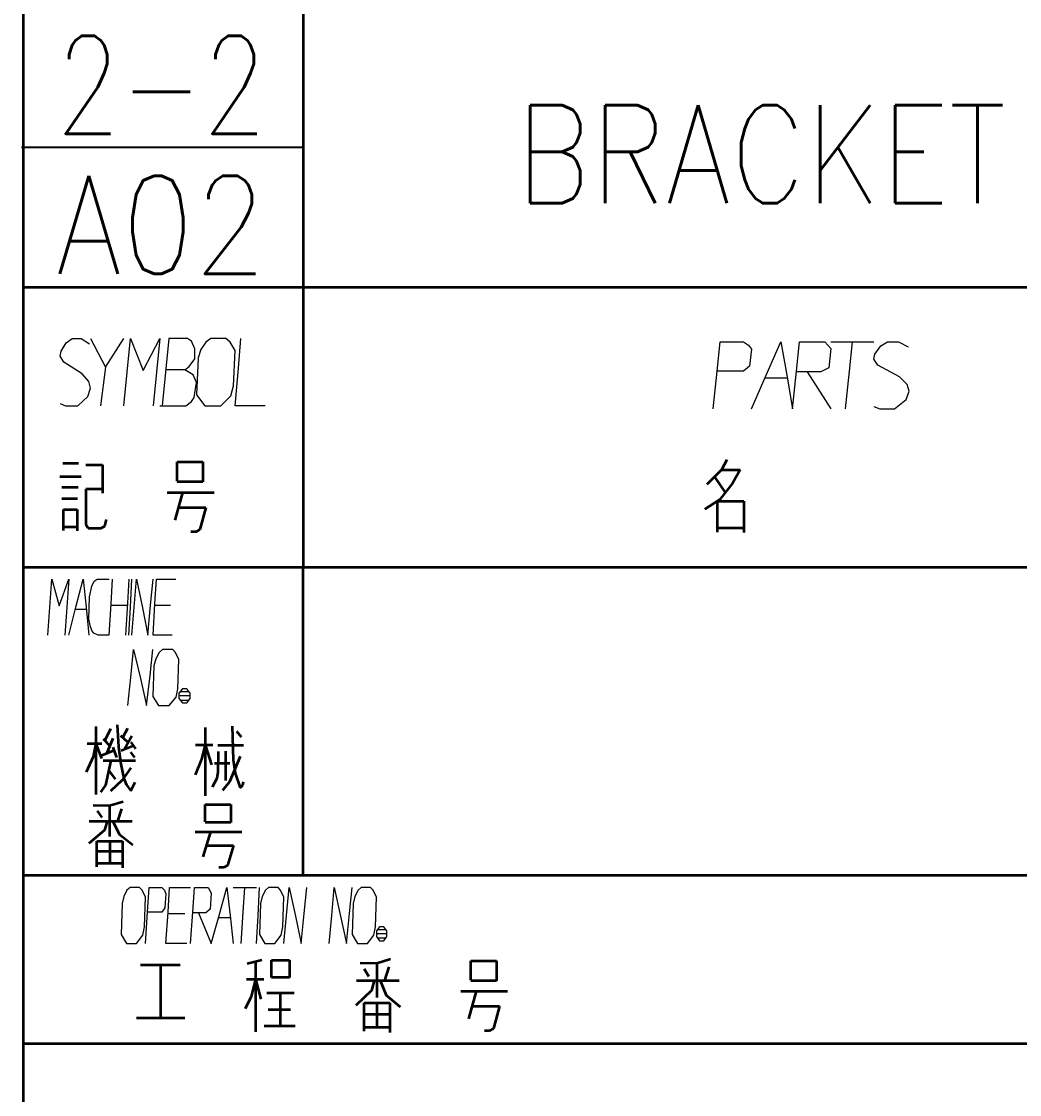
# Model space of a CAD drawing. Header units: millimetres. Extents: x 1333 to 104182, y -62926 to -5704.
# Drawn here: x 49420.6 to 49491.8, y -62625.2 to -62548.6 of the extents above; entities that cross this region are included whole.
import ezdxf
from ezdxf.enums import TextEntityAlignment as Align

# ---------------------------------------------------------------- set-up
doc = ezdxf.new("R2010")
doc.units = ezdxf.units.MM
doc.header["$LTSCALE"] = 0.5
doc.layers.add('08', color=1, linetype='Continuous')
doc.layers.add('SHM_LABEL', color=40, linetype='Continuous')
doc.styles.get("Standard").update_dxf_attribs({"font": 'simplex.shx'})

# ---------------------------------------------------------------- blocks, each defined once
blk = doc.blocks.new('D')
at = {"color": 7, "lineweight": 35, "ltscale": 0.25}
for p, q in [((54076.08, -14049.043), (54076.08, -14069.043)), ((54096.08, -14049.043), (54096.08, -14069.043))]:
    blk.add_line(p, q, dxfattribs=at)
at = {"color": 7, "lineweight": 35}
blk.add_line((54356.08, -14069.043), (54076.08, -14069.043), dxfattribs=at)
blk = doc.blocks.new('arwear')
at = {"layer": '08', "color": 3, "xscale": 0.5, "yscale": 0.5, "zscale": 0.5}
blk.add_blockref('D', (26347.04, -5592.506), dxfattribs=at)

msp = doc.modelspace()

# ---------------------------------------------------------------- linework, layer by layer
at = {"color": 7, "lineweight": 35}
for p, q in [((49700.743, -62567.561), (49420.743, -62567.561)), ((49700.743, -62567.561), (49420.743, -62567.561)), ((49700.743, -62567.561), (49420.743, -62567.561)), ((49700.743, -62587.561), (49420.743, -62587.561)), ((49420.743, -62587.561), (49420.743, -62837.848)), ((49700.743, -62587.561), (49420.743, -62587.561)), ((49700.743, -62587.561), (49420.743, -62587.561)), ((49700.743, -62587.561), (49420.743, -62587.561)), ((49670.743, -62609.561), (49420.743, -62609.561)), ((49420.743, -62621.561), (49500.743, -62621.561))]:
    msp.add_line(p, q, dxfattribs=at)
at = {"color": 7, "lineweight": 35, "ltscale": 0.25}
for p, q in [((49420.743, -62567.561), (49420.743, -62587.561)), ((49420.743, -62567.561), (49420.743, -62587.561)), ((49440.743, -62567.561), (49440.743, -62587.561)), ((49440.743, -62567.561), (49440.743, -62587.561))]:
    msp.add_line(p, q, dxfattribs=at)
at = {"color": 7, "lineweight": 35, "ltscale": 0.014026}
msp.add_line((49423.579, -62580.105), (49424.701, -62580.105), dxfattribs=at)
msp.add_line((49423.579, -62580.105), (49424.701, -62580.105), dxfattribs=at)
at = {"color": 7, "lineweight": 35, "ltscale": 0.015002}
msp.add_line((49425.216, -62580.222), (49426.417, -62580.222), dxfattribs=at)
msp.add_line((49425.216, -62580.222), (49426.417, -62580.222), dxfattribs=at)
at = {"color": 7, "lineweight": 35, "ltscale": 0.025366}
msp.add_line((49426.417, -62580.222), (49426.417, -62582.251), dxfattribs=at)
msp.add_line((49426.417, -62580.222), (49426.417, -62582.251), dxfattribs=at)
at = {"color": 7, "lineweight": 35, "ltscale": 0.022888}
for p, q in [((49431.753, -62580.025), (49433.584, -62580.025)), ((49431.753, -62580.025), (49433.584, -62580.025)), ((49433.584, -62581.451), (49431.753, -62581.451)), ((49433.584, -62581.451), (49431.753, -62581.451)), ((49426.02, -62607.102), (49427.851, -62607.102)), ((49426.02, -62607.826), (49427.851, -62607.826)), ((49426.02, -62608.665), (49427.851, -62608.665))]:
    msp.add_line(p, q, dxfattribs=at)
at = {"color": 7, "lineweight": 35, "ltscale": 0.017297}
for p, q in [((49431.753, -62581.409), (49431.753, -62580.025)), ((49431.753, -62581.409), (49431.753, -62580.025)), ((49452.702, -62617.028), (49452.702, -62615.644))]:
    msp.add_line(p, q, dxfattribs=at)
at = {"color": 7, "lineweight": 35, "ltscale": 0.017825}
for p, q in [((49433.584, -62580.025), (49433.584, -62581.451)), ((49433.584, -62580.025), (49433.584, -62581.451)), ((49454.534, -62615.644), (49454.534, -62617.07))]:
    msp.add_line(p, q, dxfattribs=at)
at = {"color": 7, "lineweight": 35, "ltscale": 0.010047}
msp.add_line((49470.956, -62579.885), (49470.575, -62580.593), dxfattribs=at)
msp.add_line((49470.956, -62579.885), (49470.575, -62580.593), dxfattribs=at)
at = {"color": 7, "lineweight": 35, "ltscale": 0.018872}
msp.add_line((49423.372, -62581.062), (49424.881, -62581.062), dxfattribs=at)
msp.add_line((49423.372, -62581.062), (49424.881, -62581.062), dxfattribs=at)
at = {"color": 7, "lineweight": 35, "ltscale": 0.018417}
msp.add_line((49470.575, -62580.593), (49469.544, -62581.645), dxfattribs=at)
msp.add_line((49470.575, -62580.593), (49469.544, -62581.645), dxfattribs=at)
at = {"color": 7, "lineweight": 35, "ltscale": 0.016928}
msp.add_line((49470.86, -62582.2), (49470.095, -62581.082), dxfattribs=at)
msp.add_line((49470.86, -62582.2), (49470.095, -62581.082), dxfattribs=at)
at = {"color": 7, "lineweight": 35, "ltscale": 0.016846}
msp.add_line((49470.575, -62580.593), (49471.922, -62580.593), dxfattribs=at)
msp.add_line((49470.575, -62580.593), (49471.922, -62580.593), dxfattribs=at)
at = {"color": 7, "lineweight": 35, "ltscale": 0.013334}
msp.add_line((49471.922, -62580.593), (49471.402, -62581.524), dxfattribs=at)
msp.add_line((49471.922, -62580.593), (49471.402, -62581.524), dxfattribs=at)
at = {"color": 7, "lineweight": 35, "ltscale": 0.014832}
for p, q in [((49423.502, -62581.838), (49424.688, -62581.838)), ((49423.502, -62581.838), (49424.688, -62581.838)), ((49425.746, -62601.091), (49425.244, -62602.166))]:
    msp.add_line(p, q, dxfattribs=at)
at = {"color": 7, "lineweight": 35, "ltscale": 0.031506}
msp.add_line((49425.229, -62581.967), (49425.229, -62584.487), dxfattribs=at)
msp.add_line((49425.229, -62581.967), (49425.229, -62584.487), dxfattribs=at)
at = {"color": 7, "lineweight": 35, "ltscale": 0.014844}
msp.add_line((49426.417, -62581.967), (49425.229, -62581.967), dxfattribs=at)
msp.add_line((49426.417, -62581.967), (49425.229, -62581.967), dxfattribs=at)
at = {"color": 7, "lineweight": 35, "ltscale": 0.018948}
msp.add_line((49471.402, -62581.524), (49470.454, -62582.706), dxfattribs=at)
msp.add_line((49471.402, -62581.524), (49470.454, -62582.706), dxfattribs=at)
at = {"color": 7, "lineweight": 35, "ltscale": 0.014185}
msp.add_line((49423.502, -62582.639), (49424.636, -62582.639), dxfattribs=at)
msp.add_line((49423.502, -62582.639), (49424.636, -62582.639), dxfattribs=at)
at = {"color": 7, "lineweight": 35, "ltscale": 0.041736}
for p, q in [((49431.034, -62582.2), (49434.373, -62582.2)), ((49431.034, -62582.2), (49434.373, -62582.2)), ((49433.024, -62606.442), (49436.363, -62606.442))]:
    msp.add_line(p, q, dxfattribs=at)
at = {"color": 7, "lineweight": 35, "ltscale": 0.025634}
for p, q in [((49432.119, -62582.2), (49431.587, -62584.18)), ((49432.119, -62582.2), (49431.587, -62584.18)), ((49453.068, -62617.819), (49452.538, -62619.8))]:
    msp.add_line(p, q, dxfattribs=at)
at = {"color": 7, "lineweight": 35, "ltscale": 0.015788}
msp.add_line((49470.454, -62582.706), (49469.395, -62583.395), dxfattribs=at)
msp.add_line((49470.454, -62582.706), (49469.395, -62583.395), dxfattribs=at)
at = {"color": 7, "lineweight": 35, "ltscale": 0.027603}
msp.add_line((49470.296, -62585.044), (49470.296, -62582.835), dxfattribs=at)
msp.add_line((49470.296, -62585.044), (49470.296, -62582.835), dxfattribs=at)
at = {"color": 7, "lineweight": 35, "ltscale": 0.023572}
for p, q in [((49470.296, -62582.835), (49472.182, -62582.835)), ((49470.296, -62582.835), (49472.182, -62582.835)), ((49470.296, -62584.736), (49472.182, -62584.736)), ((49470.296, -62584.736), (49472.182, -62584.736))]:
    msp.add_line(p, q, dxfattribs=at)
at = {"color": 7, "lineweight": 35, "ltscale": 0.027719}
msp.add_line((49472.182, -62582.835), (49472.182, -62585.053), dxfattribs=at)
msp.add_line((49472.182, -62582.835), (49472.182, -62585.053), dxfattribs=at)
at = {"color": 7, "lineweight": 35, "ltscale": 0.018579}
msp.add_line((49423.643, -62584.914), (49423.643, -62583.428), dxfattribs=at)
msp.add_line((49423.643, -62584.914), (49423.643, -62583.428), dxfattribs=at)
at = {"color": 7, "lineweight": 35, "ltscale": 0.012085}
for p, q in [((49423.643, -62583.428), (49424.61, -62583.428)), ((49423.643, -62583.428), (49424.61, -62583.428)), ((49423.643, -62584.656), (49424.61, -62584.656)), ((49423.643, -62584.656), (49424.61, -62584.656))]:
    msp.add_line(p, q, dxfattribs=at)
at = {"color": 7, "lineweight": 35, "ltscale": 0.019064}
msp.add_line((49424.61, -62583.428), (49424.61, -62584.953), dxfattribs=at)
msp.add_line((49424.61, -62583.428), (49424.61, -62584.953), dxfattribs=at)
at = {"color": 7, "lineweight": 35, "ltscale": 0.024365}
msp.add_line((49431.832, -62583.271), (49433.781, -62583.271), dxfattribs=at)
msp.add_line((49431.832, -62583.271), (49433.781, -62583.271), dxfattribs=at)
at = {"color": 7, "lineweight": 35, "ltscale": 0.020594}
for p, q in [((49433.781, -62583.271), (49433.354, -62584.862)), ((49433.781, -62583.271), (49433.354, -62584.862)), ((49454.731, -62618.891), (49454.304, -62620.482))]:
    msp.add_line(p, q, dxfattribs=at)
at = {"color": 7, "lineweight": 35, "ltscale": 0.006183}
msp.add_line((49426.584, -62584.603), (49426.711, -62584.125), dxfattribs=at)
msp.add_line((49426.584, -62584.603), (49426.711, -62584.125), dxfattribs=at)
at = {"color": 7, "lineweight": 35, "ltscale": 0.004025}
msp.add_line((49425.229, -62584.487), (49425.39, -62584.766), dxfattribs=at)
msp.add_line((49425.229, -62584.487), (49425.39, -62584.766), dxfattribs=at)
at = {"color": 7, "lineweight": 35, "ltscale": 0.011377}
msp.add_line((49425.39, -62584.766), (49426.3, -62584.766), dxfattribs=at)
msp.add_line((49425.39, -62584.766), (49426.3, -62584.766), dxfattribs=at)
at = {"color": 7, "lineweight": 35, "ltscale": 0.004087}
msp.add_line((49426.3, -62584.766), (49426.584, -62584.603), dxfattribs=at)
msp.add_line((49426.3, -62584.766), (49426.584, -62584.603), dxfattribs=at)
at = {"color": 7, "lineweight": 35, "ltscale": 0.004529}
for p, q in [((49433.086, -62585.017), (49432.724, -62585.017)), ((49433.086, -62585.017), (49432.724, -62585.017)), ((49435.078, -62608.978), (49434.715, -62608.978)), ((49454.037, -62620.636), (49453.674, -62620.636))]:
    msp.add_line(p, q, dxfattribs=at)
at = {"color": 7, "lineweight": 35, "ltscale": 0.003862}
for p, q in [((49433.354, -62584.862), (49433.086, -62585.017)), ((49433.354, -62584.862), (49433.086, -62585.017)), ((49454.304, -62620.482), (49454.037, -62620.636))]:
    msp.add_line(p, q, dxfattribs=at)
at = {"color": 7, "lineweight": 35, "ltscale": 0.275}
msp.add_line((49440.743, -62609.561), (49440.743, -62587.561), dxfattribs=at)
at = {"color": 7, "lineweight": 35, "ltscale": 0.060724}
msp.add_line((49425.947, -62598.914), (49425.947, -62603.772), dxfattribs=at)
at = {"color": 7, "lineweight": 35, "ltscale": 0.019506}
msp.add_line((49427.458, -62598.802), (49427.548, -62600.36), dxfattribs=at)
at = {"color": 7, "lineweight": 35, "ltscale": 0.029794}
msp.add_line((49435.664, -62598.904), (49435.746, -62601.286), dxfattribs=at)
at = {"color": 7, "lineweight": 35, "ltscale": 0.011365}
msp.add_line((49426.973, -62599.091), (49426.589, -62599.915), dxfattribs=at)
at = {"color": 7, "lineweight": 35, "ltscale": 0.008235}
msp.add_line((49427.695, -62599.569), (49428.188, -62600.006), dxfattribs=at)
at = {"color": 7, "lineweight": 35, "ltscale": 0.008806}
msp.add_line((49428.207, -62599.058), (49427.869, -62599.676), dxfattribs=at)
at = {"color": 7, "lineweight": 35, "ltscale": 0.013193}
msp.add_line((49428.499, -62599.61), (49427.987, -62600.533), dxfattribs=at)
at = {"color": 7, "lineweight": 35, "ltscale": 0.060892}
msp.add_line((49433.735, -62598.995), (49433.735, -62603.866), dxfattribs=at)
at = {"color": 7, "lineweight": 35, "ltscale": 0.006582}
msp.add_line((49435.965, -62599.242), (49436.303, -62599.646), dxfattribs=at)
at = {"color": 7, "lineweight": 35, "ltscale": 0.013098}
msp.add_line((49425.33, -62600.132), (49426.378, -62600.132), dxfattribs=at)
at = {"color": 7, "lineweight": 35, "ltscale": 0.012242}
msp.add_line((49425.947, -62600.132), (49425.746, -62601.091), dxfattribs=at)
at = {"color": 7, "lineweight": 35, "ltscale": 0.014135}
msp.add_line((49425.947, -62600.132), (49426.335, -62601.194), dxfattribs=at)
at = {"color": 7, "lineweight": 35, "ltscale": 0.008654}
msp.add_line((49426.461, -62599.791), (49426.946, -62600.286), dxfattribs=at)
at = {"color": 7, "lineweight": 35, "ltscale": 0.014615}
msp.add_line((49427.156, -62599.783), (49426.708, -62600.863), dxfattribs=at)
at = {"color": 7, "lineweight": 35, "ltscale": 0.009807}
msp.add_line((49427.147, -62600.393), (49427.403, -62601.135), dxfattribs=at)
at = {"color": 7, "lineweight": 35, "ltscale": 0.015709}
msp.add_line((49427.548, -62600.36), (49427.722, -62601.605), dxfattribs=at)
at = {"color": 7, "lineweight": 35, "ltscale": 0.011429}
msp.add_line((49427.741, -62600.624), (49428.59, -62600.286), dxfattribs=at)
at = {"color": 7, "lineweight": 35, "ltscale": 0.007169}
msp.add_line((49428.435, -62600.039), (49428.764, -62600.508), dxfattribs=at)
at = {"color": 7, "lineweight": 35, "ltscale": 0.01554}
msp.add_line((49433.041, -62600.215), (49434.284, -62600.215), dxfattribs=at)
at = {"color": 7, "lineweight": 35, "ltscale": 0.013495}
msp.add_line((49433.735, -62600.215), (49433.47, -62601.261), dxfattribs=at)
at = {"color": 7, "lineweight": 35, "ltscale": 0.018979}
msp.add_line((49433.735, -62600.215), (49434.183, -62601.665), dxfattribs=at)
at = {"color": 7, "lineweight": 35, "ltscale": 0.022961}
msp.add_line((49434.64, -62600.248), (49436.477, -62600.248), dxfattribs=at)
at = {"color": 7, "lineweight": 35, "ltscale": 0.011112}
msp.add_line((49426.379, -62600.962), (49427.202, -62600.624), dxfattribs=at)
at = {"color": 7, "lineweight": 35, "ltscale": 0.005982}
msp.add_line((49428.408, -62600.756), (49428.7, -62601.135), dxfattribs=at)
at = {"color": 7, "lineweight": 35, "ltscale": 0.018443}
msp.add_line((49434.668, -62600.693), (49434.649, -62602.168), dxfattribs=at)
at = {"color": 7, "lineweight": 35, "ltscale": 0.026068}
msp.add_line((49435.198, -62600.684), (49435.198, -62602.77), dxfattribs=at)
at = {"color": 7, "lineweight": 35, "ltscale": 0.024334}
msp.add_line((49436.23, -62601.064), (49435.481, -62602.86), dxfattribs=at)
at = {"color": 7, "lineweight": 35, "ltscale": 0.028906}
msp.add_line((49426.452, -62601.349), (49428.764, -62601.349), dxfattribs=at)
at = {"color": 7, "lineweight": 35, "ltscale": 0.022542}
msp.add_line((49427.001, -62601.349), (49426.626, -62603.113), dxfattribs=at)
at = {"color": 7, "lineweight": 35, "ltscale": 0.013168}
msp.add_line((49427.722, -62601.605), (49427.942, -62602.635), dxfattribs=at)
at = {"color": 7, "lineweight": 35, "ltscale": 0.013505}
msp.add_line((49428.435, -62601.86), (49427.823, -62602.75), dxfattribs=at)
at = {"color": 7, "lineweight": 35, "ltscale": 0.014807}
msp.add_line((49433.47, -62601.261), (49433.022, -62602.358), dxfattribs=at)
at = {"color": 7, "lineweight": 35, "ltscale": 0.013708}
msp.add_line((49434.402, -62601.534), (49435.499, -62601.534), dxfattribs=at)
at = {"color": 7, "lineweight": 35, "ltscale": 0.012072}
msp.add_line((49435.746, -62601.286), (49435.882, -62602.242), dxfattribs=at)
at = {"color": 7, "lineweight": 35, "ltscale": 0.009936}
msp.add_line((49426.854, -62602.04), (49427.32, -62602.684), dxfattribs=at)
at = {"color": 7, "lineweight": 35, "ltscale": 0.014353}
msp.add_line((49427.823, -62602.75), (49426.991, -62603.542), dxfattribs=at)
at = {"color": 7, "lineweight": 35, "ltscale": 0.006149}
msp.add_line((49427.942, -62602.635), (49428.133, -62603.088), dxfattribs=at)
at = {"color": 7, "lineweight": 35, "ltscale": 0.008715}
msp.add_line((49434.576, -62602.63), (49434.238, -62603.24), dxfattribs=at)
at = {"color": 7, "lineweight": 35, "ltscale": 0.005843}
msp.add_line((49434.649, -62602.168), (49434.576, -62602.63), dxfattribs=at)
at = {"color": 7, "lineweight": 35, "ltscale": 0.013786}
msp.add_line((49435.882, -62602.242), (49436.23, -62603.289), dxfattribs=at)
at = {"color": 7, "lineweight": 35, "ltscale": 0.007633}
msp.add_line((49426.626, -62603.113), (49426.279, -62603.616), dxfattribs=at)
at = {"color": 7, "lineweight": 35, "ltscale": 0.00645}
msp.add_line((49428.133, -62603.088), (49428.444, -62603.5), dxfattribs=at)
at = {"color": 7, "lineweight": 35, "ltscale": 0.008462}
msp.add_line((49428.444, -62603.5), (49428.754, -62602.899), dxfattribs=at)
at = {"color": 7, "lineweight": 35, "ltscale": 0.010031}
msp.add_line((49435.481, -62602.86), (49434.969, -62603.479), dxfattribs=at)
at = {"color": 7, "lineweight": 35, "ltscale": 0.003454}
msp.add_line((49436.23, -62603.289), (49436.431, -62603.099), dxfattribs=at)
at = {"color": 7, "lineweight": 35, "ltscale": 0.003042}
msp.add_line((49436.431, -62603.099), (49436.477, -62602.86), dxfattribs=at)
at = {"color": 7, "lineweight": 35, "ltscale": 0.014798}
msp.add_line((49426.921, -62604.586), (49425.738, -62604.56), dxfattribs=at)
at = {"color": 7, "lineweight": 35, "ltscale": 0.007403}
msp.add_line((49426.034, -62604.929), (49426.358, -62605.424), dxfattribs=at)
at = {"color": 7, "lineweight": 35, "ltscale": 0.012683}
msp.add_line((49427.893, -62604.294), (49426.921, -62604.586), dxfattribs=at)
at = {"color": 7, "lineweight": 35, "ltscale": 0.027322}
msp.add_line((49426.921, -62604.586), (49426.921, -62606.772), dxfattribs=at)
at = {"color": 7, "lineweight": 35, "ltscale": 0.011416}
msp.add_line((49427.781, -62604.802), (49427.485, -62605.666), dxfattribs=at)
at = {"color": 7, "lineweight": 35, "ltscale": 0.015567}
msp.add_line((49433.743, -62605.731), (49433.743, -62604.485), dxfattribs=at)
at = {"color": 7, "lineweight": 35, "ltscale": 0.0229}
for p, q in [((49433.743, -62604.485), (49435.575, -62604.485)), ((49435.575, -62605.769), (49433.743, -62605.769)), ((49452.702, -62615.644), (49454.534, -62615.644)), ((49454.534, -62617.07), (49452.702, -62617.07)), ((49445.079, -62618.641), (49446.911, -62618.641)), ((49445.079, -62619.446), (49446.911, -62619.446)), ((49445.079, -62620.378), (49446.911, -62620.378))]:
    msp.add_line(p, q, dxfattribs=at)
at = {"color": 7, "lineweight": 35, "ltscale": 0.016043}
msp.add_line((49435.575, -62604.485), (49435.575, -62605.769), dxfattribs=at)
at = {"color": 7, "lineweight": 35, "ltscale": 0.03822}
msp.add_line((49425.47, -62605.666), (49428.528, -62605.666), dxfattribs=at)
at = {"color": 7, "lineweight": 35, "ltscale": 0.008421}
msp.add_line((49426.739, -62605.666), (49426.555, -62606.314), dxfattribs=at)
at = {"color": 7, "lineweight": 35, "ltscale": 0.012965}
msp.add_line((49427.161, -62605.666), (49427.598, -62606.606), dxfattribs=at)
at = {"color": 7, "lineweight": 35, "ltscale": 0.018423}
msp.add_line((49426.555, -62606.314), (49425.442, -62607.28), dxfattribs=at)
at = {"color": 7, "lineweight": 35, "ltscale": 0.023249}
msp.add_line((49434.109, -62606.442), (49433.579, -62608.225), dxfattribs=at)
at = {"color": 7, "lineweight": 35, "ltscale": 0.022873}
msp.add_line((49426.02, -62608.932), (49426.02, -62607.102), dxfattribs=at)
at = {"color": 7, "lineweight": 35, "ltscale": 0.019537}
msp.add_line((49426.936, -62607.102), (49426.936, -62608.665), dxfattribs=at)
at = {"color": 7, "lineweight": 35, "ltscale": 0.015574}
msp.add_line((49427.598, -62606.606), (49428.584, -62607.369), dxfattribs=at)
at = {"color": 7, "lineweight": 35, "ltscale": 0.023828}
msp.add_line((49427.851, -62607.102), (49427.851, -62609.008), dxfattribs=at)
at = {"color": 7, "lineweight": 35, "ltscale": 0.024377}
for p, q in [((49433.822, -62607.407), (49435.772, -62607.407)), ((49438.128, -62617.925), (49440.079, -62617.925)), ((49452.781, -62618.891), (49454.731, -62618.891))]:
    msp.add_line(p, q, dxfattribs=at)
at = {"color": 7, "lineweight": 35, "ltscale": 0.01868}
msp.add_line((49435.772, -62607.407), (49435.345, -62608.839), dxfattribs=at)
at = {"color": 7, "lineweight": 35, "ltscale": 0.00377}
msp.add_line((49435.345, -62608.839), (49435.078, -62608.978), dxfattribs=at)
at = {"color": 7, "lineweight": 35, "ltscale": 0.013541}
msp.add_line((49437.79, -62615.593), (49436.742, -62615.868), dxfattribs=at)
at = {"color": 7, "lineweight": 35, "ltscale": 0.062445}
msp.add_line((49437.322, -62615.715), (49437.322, -62620.711), dxfattribs=at)
at = {"color": 7, "lineweight": 35, "ltscale": 0.015881}
for p, q in [((49438.478, -62615.611), (49439.749, -62615.611)), ((49439.749, -62616.843), (49438.478, -62616.843))]:
    msp.add_line(p, q, dxfattribs=at)
at = {"color": 7, "lineweight": 35, "ltscale": 0.015408}
for p, q in [((49438.478, -62616.843), (49438.478, -62615.611)), ((49439.749, -62615.611), (49439.749, -62616.843))]:
    msp.add_line(p, q, dxfattribs=at)
at = {"color": 7, "lineweight": 35, "ltscale": 0.012807}
msp.add_line((49446.953, -62615.521), (49445.981, -62615.846), dxfattribs=at)
at = {"color": 7, "lineweight": 35, "ltscale": 0.035352}
msp.add_line((49429.128, -62615.946), (49431.957, -62615.946), dxfattribs=at)
at = {"color": 7, "lineweight": 35, "ltscale": 0.047241}
msp.add_line((49430.551, -62615.946), (49430.551, -62619.725), dxfattribs=at)
at = {"color": 7, "lineweight": 35, "ltscale": 0.014799}
msp.add_line((49445.981, -62615.846), (49444.797, -62615.817), dxfattribs=at)
at = {"color": 7, "lineweight": 35, "ltscale": 0.007986}
msp.add_line((49445.093, -62616.227), (49445.418, -62616.777), dxfattribs=at)
at = {"color": 7, "lineweight": 35, "ltscale": 0.030356}
msp.add_line((49445.981, -62615.846), (49445.981, -62618.274), dxfattribs=at)
at = {"color": 7, "lineweight": 35, "ltscale": 0.012557}
msp.add_line((49446.84, -62616.086), (49446.544, -62617.046), dxfattribs=at)
at = {"color": 7, "lineweight": 35, "ltscale": 0.015503}
msp.add_line((49436.678, -62616.964), (49437.919, -62616.964), dxfattribs=at)
at = {"color": 7, "lineweight": 35, "ltscale": 0.015863}
msp.add_line((49437.322, -62616.964), (49437.019, -62618.196), dxfattribs=at)
at = {"color": 7, "lineweight": 35, "ltscale": 0.01831}
msp.add_line((49437.322, -62616.964), (49437.709, -62618.376), dxfattribs=at)
at = {"color": 7, "lineweight": 35, "ltscale": 0.038208}
msp.add_line((49444.53, -62617.046), (49447.586, -62617.046), dxfattribs=at)
at = {"color": 7, "lineweight": 35, "ltscale": 0.009288}
msp.add_line((49445.797, -62617.046), (49445.615, -62617.766), dxfattribs=at)
at = {"color": 7, "lineweight": 35, "ltscale": 0.014155}
msp.add_line((49446.22, -62617.046), (49446.657, -62618.09), dxfattribs=at)
at = {"color": 7, "lineweight": 35, "ltscale": 0.029434}
msp.add_line((49439.088, -62617.925), (49439.088, -62620.28), dxfattribs=at)
at = {"color": 7, "lineweight": 35, "ltscale": 0.019327}
msp.add_line((49445.615, -62617.766), (49444.502, -62618.839), dxfattribs=at)
at = {"color": 7, "lineweight": 35, "ltscale": 0.041748}
msp.add_line((49451.983, -62617.819), (49455.323, -62617.819), dxfattribs=at)
at = {"color": 7, "lineweight": 35, "ltscale": 0.012209}
msp.add_line((49437.019, -62618.196), (49436.599, -62619.078), dxfattribs=at)
at = {"color": 7, "lineweight": 35, "ltscale": 0.025415}
msp.add_line((49445.079, -62620.674), (49445.079, -62618.641), dxfattribs=at)
at = {"color": 7, "lineweight": 35, "ltscale": 0.021707}
msp.add_line((49445.995, -62618.641), (49445.995, -62620.378), dxfattribs=at)
at = {"color": 7, "lineweight": 35, "ltscale": 0.016253}
msp.add_line((49446.657, -62618.09), (49447.643, -62618.938), dxfattribs=at)
at = {"color": 7, "lineweight": 35, "ltscale": 0.026474}
msp.add_line((49446.911, -62618.641), (49446.911, -62620.759), dxfattribs=at)
at = {"color": 7, "lineweight": 35, "ltscale": 0.019995}
msp.add_line((49438.239, -62619.118), (49439.838, -62619.118), dxfattribs=at)
at = {"color": 7, "lineweight": 35, "ltscale": 0.043286}
msp.add_line((49428.836, -62619.725), (49432.299, -62619.725), dxfattribs=at)
at = {"color": 7, "lineweight": 35, "ltscale": 0.027747}
msp.add_line((49437.938, -62620.28), (49440.158, -62620.28), dxfattribs=at)
at = {"color": 7, "lineweight": 13}
for points in [[(49423.405, -62575.843), (49423.763, -62576.023), (49424.658, -62576.023), (49425.374, -62575.363), (49425.553, -62574.763), (49425.433, -62574.283), (49424.956, -62573.743), (49423.644, -62572.903), (49423.405, -62572.483), (49423.465, -62572.123), (49423.823, -62571.523), (49424.24, -62571.223), (49424.896, -62571.223), (49425.493, -62571.583)], [(49423.405, -62575.843), (49423.763, -62576.023), (49424.658, -62576.023), (49425.374, -62575.363), (49425.553, -62574.763), (49425.433, -62574.283), (49424.956, -62573.743), (49423.644, -62572.903), (49423.405, -62572.483), (49423.465, -62572.123), (49423.823, -62571.523), (49424.24, -62571.223), (49424.896, -62571.223), (49425.493, -62571.583)], [(49425.553, -62571.223), (49426.626, -62573.263), (49426.268, -62576.023)], [(49425.553, -62571.223), (49426.626, -62573.263), (49426.268, -62576.023)], [(49426.626, -62573.263), (49427.938, -62571.223)], [(49426.626, -62573.263), (49427.938, -62571.223)], [(49427.938, -62576.023), (49428.177, -62573.623), (49428.415, -62571.223), (49429.31, -62573.503), (49430.503, -62571.223), (49430.264, -62573.623), (49430.025, -62576.023)], [(49427.938, -62576.023), (49428.177, -62573.623), (49428.415, -62571.223), (49429.31, -62573.503), (49430.503, -62571.223), (49430.264, -62573.623), (49430.025, -62576.023)], [(49430.503, -62576.023), (49432.352, -62576.023), (49432.769, -62575.723), (49432.948, -62575.423), (49433.127, -62574.343), (49432.888, -62573.803), (49432.292, -62573.443), (49432.59, -62573.203), (49433.008, -62572.663), (49433.008, -62571.943), (49432.769, -62571.403), (49432.471, -62571.223), (49431.159, -62571.223), (49430.92, -62573.623), (49430.682, -62576.023)], [(49430.503, -62576.023), (49432.352, -62576.023), (49432.769, -62575.723), (49432.948, -62575.423), (49433.127, -62574.343), (49432.888, -62573.803), (49432.292, -62573.443), (49432.59, -62573.203), (49433.008, -62572.663), (49433.008, -62571.943), (49432.769, -62571.403), (49432.471, -62571.223), (49431.159, -62571.223), (49430.92, -62573.623), (49430.682, -62576.023)], [(49438.017, -62576.023), (49435.87, -62576.023), (49436.109, -62573.323), (49436.288, -62571.223)], [(49438.017, -62576.023), (49435.87, -62576.023), (49436.109, -62573.323), (49436.288, -62571.223)], [(49469.985, -62576.24), (49470.265, -62573.54), (49470.475, -62571.44), (49472.154, -62571.44), (49472.504, -62571.68), (49472.714, -62571.98), (49472.574, -62573.18), (49472.154, -62573.54), (49470.265, -62573.54)], [(49469.985, -62576.24), (49470.265, -62573.54), (49470.475, -62571.44), (49472.154, -62571.44), (49472.504, -62571.68), (49472.714, -62571.98), (49472.574, -62573.18), (49472.154, -62573.54), (49470.265, -62573.54)], [(49472.714, -62576.24), (49473.763, -62573.84), (49474.813, -62571.44), (49475.232, -62573.84), (49475.652, -62576.24)], [(49472.714, -62576.24), (49473.763, -62573.84), (49474.813, -62571.44), (49475.232, -62573.84), (49475.652, -62576.24)], [(49475.652, -62576.24), (49475.932, -62573.54), (49476.142, -62571.44), (49477.961, -62571.44), (49478.381, -62571.92), (49478.241, -62573.3), (49477.681, -62573.6), (49475.932, -62573.6)], [(49475.652, -62576.24), (49475.932, -62573.54), (49476.142, -62571.44), (49477.961, -62571.44), (49478.381, -62571.92), (49478.241, -62573.3), (49477.681, -62573.6), (49475.932, -62573.6)], [(49478.381, -62571.44), (49481.459, -62571.44)], [(49478.381, -62571.44), (49481.459, -62571.44)], [(49479.43, -62576.24), (49479.71, -62573.54), (49479.92, -62571.44)], [(49479.43, -62576.24), (49479.71, -62573.54), (49479.92, -62571.44)], [(49481.459, -62576.06), (49481.879, -62576.24), (49482.928, -62576.24), (49483.768, -62575.58), (49483.977, -62574.98), (49483.837, -62574.5), (49483.278, -62573.96), (49481.739, -62573.12), (49481.459, -62572.7), (49481.529, -62572.34), (49481.949, -62571.74), (49482.438, -62571.44), (49483.208, -62571.44), (49483.907, -62571.8)], [(49481.459, -62576.06), (49481.879, -62576.24), (49482.928, -62576.24), (49483.768, -62575.58), (49483.977, -62574.98), (49483.837, -62574.5), (49483.278, -62573.96), (49481.739, -62573.12), (49481.459, -62572.7), (49481.529, -62572.34), (49481.949, -62571.74), (49482.438, -62571.44), (49483.208, -62571.44), (49483.907, -62571.8)], [(49432.292, -62573.443), (49430.92, -62573.443)], [(49432.292, -62573.443), (49430.92, -62573.443)], [(49476.702, -62573.6), (49478.381, -62576.24)], [(49476.702, -62573.6), (49478.381, -62576.24)], [(49473.693, -62574.02), (49475.232, -62574.02)], [(49473.693, -62574.02), (49475.232, -62574.02)], [(49422.521, -62592.399), (49422.658, -62590.399), (49422.796, -62588.399), (49423.312, -62590.299), (49424, -62588.399), (49423.862, -62590.399), (49423.725, -62592.399)], [(49424, -62592.399), (49424.516, -62590.399), (49425.032, -62588.399), (49425.238, -62590.399), (49425.445, -62592.399)], [(49426.855, -62592.399), (49426.098, -62592.399), (49425.789, -62592.249), (49425.685, -62592.099), (49425.548, -62591.799), (49425.445, -62591.249), (49425.479, -62589.649), (49425.651, -62588.899), (49425.823, -62588.549), (49426.029, -62588.399), (49426.889, -62588.399)], [(49426.889, -62592.399), (49427.027, -62590.149), (49427.13, -62588.399)], [(49428.3, -62588.399), (49428.197, -62590.099), (49428.059, -62592.399)], [(49428.3, -62592.399), (49428.403, -62590.399), (49428.506, -62588.399)], [(49428.506, -62592.399), (49428.678, -62590.399), (49428.85, -62588.399), (49429.263, -62590.449), (49429.641, -62592.399), (49429.848, -62590.249), (49430.02, -62588.399)], [(49431.396, -62592.399), (49430.02, -62592.399), (49430.157, -62590.149), (49430.261, -62588.399), (49431.637, -62588.399)], [(49427.027, -62590.249), (49428.197, -62590.249)], [(49430.157, -62590.249), (49431.258, -62590.249)], [(49424.481, -62590.549), (49425.238, -62590.549)], [(49428.224, -62597.429), (49428.426, -62595.429), (49428.629, -62593.429), (49429.115, -62595.479), (49429.56, -62597.429), (49429.804, -62595.279), (49430.006, -62593.429)], [(49431.95, -62596.429), (49432.598, -62596.429)], [(49432.679, -62596.729), (49431.869, -62596.729)], [(49431.95, -62597.029), (49432.598, -62597.029)], [(49429.475, -62614.412), (49429.625, -62612.162), (49429.738, -62610.412), (49430.639, -62610.412), (49430.827, -62610.612), (49430.939, -62610.862), (49430.864, -62611.862), (49430.639, -62612.162), (49429.625, -62612.162)], [(49432.441, -62614.412), (49430.939, -62614.412), (49431.09, -62612.162), (49431.202, -62610.412), (49432.704, -62610.412)], [(49432.704, -62614.412), (49432.854, -62612.162), (49432.967, -62610.412), (49433.943, -62610.412), (49434.169, -62610.812), (49434.094, -62611.962), (49433.793, -62612.212), (49432.854, -62612.212)], [(49434.169, -62614.412), (49434.732, -62612.412), (49435.295, -62610.412), (49435.52, -62612.412), (49435.746, -62614.412)], [(49435.746, -62610.412), (49437.398, -62610.412)], [(49436.309, -62614.412), (49436.459, -62612.162), (49436.572, -62610.412)], [(49437.398, -62614.412), (49437.511, -62612.412), (49437.623, -62610.412)], [(49439.351, -62614.412), (49439.538, -62612.412), (49439.726, -62610.412), (49440.177, -62612.462), (49440.59, -62614.412), (49440.815, -62612.262), (49441.003, -62610.412)], [(49442.58, -62614.412), (49442.768, -62612.412), (49442.955, -62610.412), (49443.406, -62612.462), (49443.819, -62614.412), (49444.044, -62612.262), (49444.232, -62610.412)], [(49431.09, -62612.262), (49432.291, -62612.262)], [(49433.268, -62612.212), (49434.169, -62614.412)], [(49434.694, -62612.562), (49435.52, -62612.562)], [(49446.034, -62613.412), (49446.635, -62613.412)], [(49446.71, -62613.712), (49445.959, -62613.712)], [(49446.034, -62614.012), (49446.635, -62614.012)]]:
    msp.add_lwpolyline(points, dxfattribs=at)
for points in [[(49434.856, -62576.023), (49435.572, -62575.303), (49435.751, -62574.583), (49435.87, -62572.063), (49435.512, -62571.463), (49435.214, -62571.223), (49434.141, -62571.223), (49433.783, -62571.463), (49433.425, -62572.003), (49433.246, -62572.603), (49433.127, -62575.243), (49433.723, -62576.023)], [(49434.856, -62576.023), (49435.572, -62575.303), (49435.751, -62574.583), (49435.87, -62572.063), (49435.512, -62571.463), (49435.214, -62571.223), (49434.141, -62571.223), (49433.783, -62571.463), (49433.425, -62572.003), (49433.246, -62572.603), (49433.127, -62575.243), (49433.723, -62576.023)], [(49431.18, -62597.429), (49431.667, -62596.829), (49431.788, -62596.229), (49431.869, -62594.129), (49431.626, -62593.629), (49431.424, -62593.429), (49430.695, -62593.429), (49430.451, -62593.629), (49430.209, -62594.079), (49430.087, -62594.579), (49430.006, -62596.779), (49430.411, -62597.429)], [(49432.112, -62597.229), (49432.436, -62597.229), (49432.679, -62596.929), (49432.679, -62596.529), (49432.436, -62596.229), (49432.112, -62596.229), (49431.869, -62596.529), (49431.869, -62596.929)], [(49428.837, -62614.412), (49429.287, -62613.812), (49429.4, -62613.212), (49429.475, -62611.112), (49429.25, -62610.612), (49429.062, -62610.412), (49428.386, -62610.412), (49428.161, -62610.612), (49427.935, -62611.062), (49427.823, -62611.562), (49427.748, -62613.762), (49428.123, -62614.412)], [(49438.712, -62614.412), (49439.163, -62613.812), (49439.275, -62613.212), (49439.351, -62611.112), (49439.125, -62610.612), (49438.938, -62610.412), (49438.262, -62610.412), (49438.036, -62610.612), (49437.811, -62611.062), (49437.698, -62611.562), (49437.623, -62613.762), (49437.999, -62614.412)], [(49445.321, -62614.412), (49445.772, -62613.812), (49445.884, -62613.212), (49445.959, -62611.112), (49445.734, -62610.612), (49445.546, -62610.412), (49444.87, -62610.412), (49444.645, -62610.612), (49444.42, -62611.062), (49444.307, -62611.562), (49444.232, -62613.762), (49444.608, -62614.412)], [(49446.185, -62614.212), (49446.485, -62614.212), (49446.71, -62613.912), (49446.71, -62613.512), (49446.485, -62613.212), (49446.185, -62613.212), (49445.959, -62613.512), (49445.959, -62613.912)]]:
    msp.add_lwpolyline(points, close=True, dxfattribs=at)
at = {"layer": 'SHM_LABEL', "color": 7}
msp.add_line((49420.633, -62557.561), (49440.633, -62557.561), dxfattribs=at)

# ---------------------------------------------------------------- block references
at = {"layer": '08', "color": 3, "xscale": 2, "yscale": 2, "zscale": 2}
msp.add_blockref('arwear', (-57349.417, -37313.505), dxfattribs=at)

# ---------------------------------------------------------------- texts
at = {"layer": 'SHM_LABEL'}
for s, width, p, p2 in [('2-2', 0.75, (49423.115, -62556.591), (49438.115, -62556.591)), ('BRACKET', 0.755396, (49455.896, -62561.561), (49490.896, -62561.561)), ('A02', 0.803571, (49423.115, -62566.591), (49438.115, -62566.591))]:
    msp.add_text(s, height=7, dxfattribs=dict(at, width=width)).set_placement(p, p2, align=Align.FIT)

doc.saveas('drawing.dxf')
